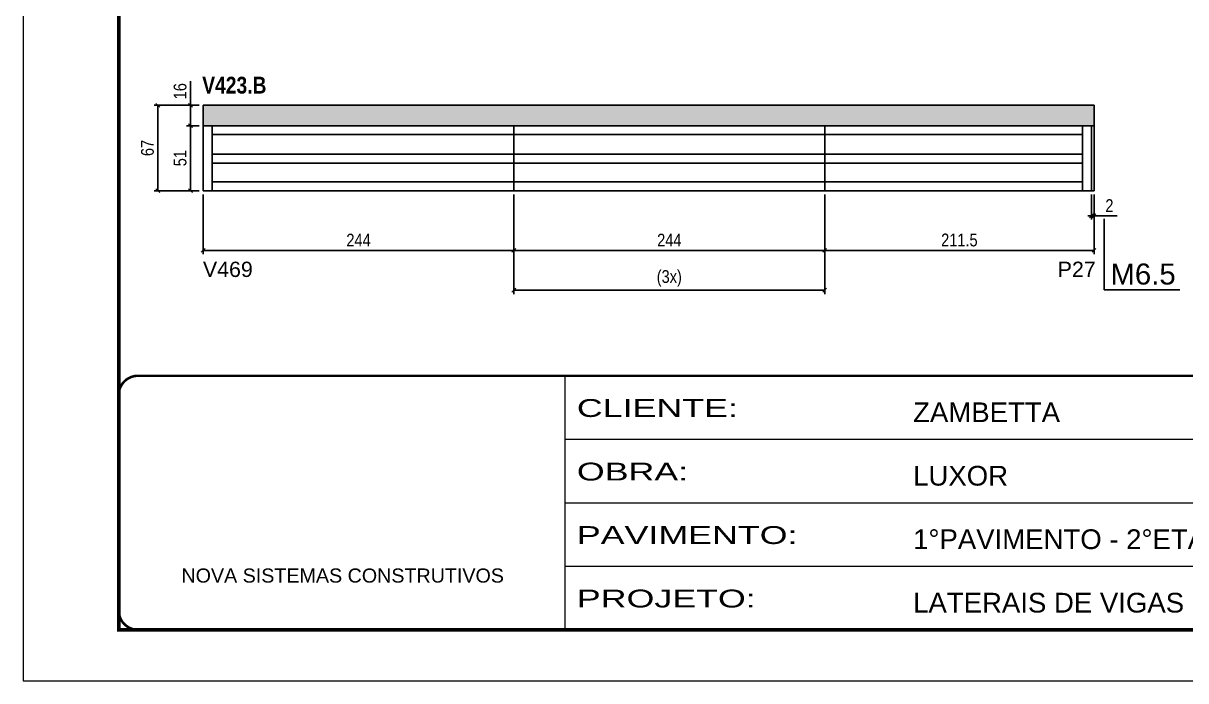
# Model space of a CAD drawing. Extents: x 3309 to 9563, y -2522 to 14608.
# Drawn here: x 6493 to 7406, y 11261 to 11777 of the extents above; entities that cross this region are included whole.
import ezdxf

# ---------------------------------------------------------------- set-up
doc = ezdxf.new("R2010")
doc.units = 0
doc.linetypes.add('CONTINUO', pattern=[0])
doc.linetypes.add('DASHED', pattern=[0.75, 0.5, -0.25])
for name, color, linetype in [('5', 5, 'Continuous'), ('COTA', 241, 'Continuous'), ('NOMENCLATURA', 7, 'Continuous'), ('Painéis', 200, 'Continuous'), ('SARR_2.2x7', 40, 'Continuous')]:
    doc.layers.add(name, color=color, linetype=linetype)
doc.layers.add('Folhas', color=255, linetype='Continuous', lineweight=9)
doc.layers.add('SARRAFO DE PRESSAO', color=251, linetype='DASHED', lineweight=9)
doc.styles.add('ARIAL', font='arial.ttf')
doc.styles.add('COTA TECNICA', font='techl___.ttf', dxfattribs={"height": 10})
doc.styles.get("Standard").update_dxf_attribs({"font": 'arial.ttf'})
doc.styles.add('TECNICA', font='techb___.ttf', dxfattribs={"height": 10})
doc.styles.add('Tecnologia', font='')
doc.styles.get('Tecnologia').set_extended_font_data('Forgotten Futurist')
doc.dimstyles.new('PAINEL', dxfattribs={"dimtxt": 10, "dimasz": 3, "dimexe": 3, "dimexo": 3, "dimgap": 3, "dimtad": 1, "dimdec": 1, "dimzin": 12, "dimdsep": 46, "dimtxsty": 'COTA TECNICA', "dimblk1": 'OBLIQUE', "dimblk2": 'OBLIQUE', "dimsah": 1, "dimcen": 0.9, "dimclrd": 4, "dimclre": 4, "dimclrt": 240, "dimadec": 1, "dimazin": 3, "dimtfac": 1, "dimtdec": 1, "dimtmove": 0, "dimatfit": 3, "dimfxl": 1, "dimtolj": 1, "dimtzin": 12, "dimarcsym": 0})

# ---------------------------------------------------------------- blocks, each defined once
blk = doc.blocks.new('9999999999')
at = {"color": 30, "linetype": 'CONTINUO'}
for p, q in [((98564.56, 34230.21), (98564.56, 34429.45)), ((98564.56, 34379.64), (99583.98, 34379.64)), ((98564.56, 34329.83), (99487.98, 34329.83)), ((98564.56, 34280.02), (99487.98, 34280.02))]:
    blk.add_line(p, q, dxfattribs=at)
at = {"color": 30, "linetype": 'CONTINUO', "const_width": 2}
blk.add_lwpolyline([(99583.98, 34230.21), (99583.98, 34414.45, 0.414214), (99568.98, 34429.45), (98228.98, 34429.45, 0.414214), (98213.98, 34414.45), (98213.98, 34245.21, 0.414214), (98228.98, 34230.21), (99583.98, 34230.21)], format="xyb", dxfattribs=at)
at = {"layer": 'Folhas'}
blk.add_lwpolyline([(98138.98, 34190.21), (99623.98, 34190.21), (99623.98, 35240.21), (98138.98, 35240.21)], close=True, dxfattribs=at)
at = {"layer": 'Folhas', "color": 30, "const_width": 3}
blk.add_lwpolyline([(98213.98, 34230.21), (99583.98, 34230.21), (99583.98, 35200.21), (98213.98, 35200.21)], close=True, dxfattribs=at)
at = {"color": 7, "linetype": 'Continuous', "ltscale": 5, "style": 'ARIAL'}
for s, height, p in [('ZAMBETTA', 15.483, (98837.68, 34393.13)), ('LUXOR', 15.483, (98837.68, 34343.32)), ('1°PAVIMENTO - 2°ETAPA', 15.4829, (98837.68, 34293.51)), ('NOVA SISTEMAS CONSTRUTIVOS', 11.0592, (98263.19, 34267.21)), ('LATERAIS DE VIGAS', 15.4829, (98837.68, 34243.7))]:
    blk.add_text(s, height=height, dxfattribs=at).set_placement(p)
at = {"layer": 'Folhas', "color": 7, "style": 'Tecnologia', "width": 1.5}
for s, p in [('CLIENTE:', (98573.65, 34397.17)), ('OBRA:', (98573.65, 34347.31)), ('PAVIMENTO:', (98573.65, 34297.5)), ('PROJETO:', (98573.65, 34247.69))]:
    blk.add_text(s, height=14, dxfattribs=at).set_placement(p)
blk = doc.blocks.new('_Oblique')
at = {"color": 0, "linetype": 'ByBlock', "lineweight": -2}
blk.add_line((-0.5, -0.5), (0.5, 0.5), dxfattribs=at)
blk = doc.blocks.new('*D254')
at = {"layer": 'COTA', "color": 4, "linetype": 'ByBlock', "lineweight": -2, "transparency": 16777216}
for p, q in [((6634.11, 11642.2), (6634.11, 11595.33)), ((6878.11, 11642.2), (6878.11, 11595.33)), ((6878.11, 11598.33), (6634.11, 11598.33))]:
    blk.add_line(p, q, dxfattribs=at)
at = {"layer": 'Defpoints', "color": 0, "linetype": 'ByBlock', "transparency": 16777216}
for p in [(6634.11, 11645.2), (6878.11, 11645.2), (6634.11, 11598.33)]:
    blk.add_point(p, dxfattribs=at)
at = {"layer": 'COTA', "color": 4, "linetype": 'ByBlock', "lineweight": -2, "transparency": 16777216, "xscale": 3, "yscale": 3, "zscale": 3, "rotation": 180}
blk.add_blockref('_Oblique', (6634.11, 11598.33), dxfattribs=at)
at = {"layer": 'COTA', "color": 4, "linetype": 'ByBlock', "lineweight": -2, "transparency": 16777216, "xscale": 3, "yscale": 3, "zscale": 3}
blk.add_blockref('_Oblique', (6878.11, 11598.33), dxfattribs=at)
at = {"layer": 'COTA', "color": 240, "linetype": 'ByBlock', "transparency": 16777216, "insert": (6756.11, 11606.41), "char_height": 10, "attachment_point": 5, "style": 'COTA TECNICA'}
blk.add_mtext('\\A1;244', dxfattribs=at)
blk = doc.blocks.new('*D255')
at = {"layer": 'COTA', "color": 4, "lineweight": -2, "transparency": 16777216}
for p, q in [((6878.11, 11642.2), (6878.11, 11595.33)), ((7122.11, 11642.2), (7122.11, 11595.33)), ((6878.11, 11598.33), (7122.11, 11598.33))]:
    blk.add_line(p, q, dxfattribs=at)
at = {"layer": 'Defpoints', "color": 0, "transparency": 16777216}
for p in [(6878.11, 11645.2, 0), (7122.11, 11645.2, 0), (7122.11, 11598.33)]:
    blk.add_point(p, dxfattribs=at)
at = {"layer": 'COTA', "color": 4, "lineweight": -2, "transparency": 16777216, "xscale": 3, "yscale": 3, "zscale": 3, "rotation": 180}
blk.add_blockref('_Oblique', (6878.11, 11598.33), dxfattribs=at)
at = {"layer": 'COTA', "color": 4, "lineweight": -2, "transparency": 16777216, "xscale": 3, "yscale": 3, "zscale": 3}
blk.add_blockref('_Oblique', (7122.11, 11598.33), dxfattribs=at)
at = {"layer": 'COTA', "color": 240, "transparency": 16777216, "insert": (7000.11, 11606.41), "char_height": 10, "attachment_point": 5, "style": 'COTA TECNICA'}
blk.add_mtext('\\A1;244', dxfattribs=at)
blk = doc.blocks.new('*D256')
at = {"layer": 'COTA', "color": 4, "lineweight": -2, "transparency": 16777216}
for p, q in [((7122.11, 11642.2), (7122.11, 11595.33)), ((7333.61, 11642.2), (7333.61, 11595.33)), ((7122.11, 11598.33), (7333.61, 11598.33))]:
    blk.add_line(p, q, dxfattribs=at)
at = {"layer": 'Defpoints', "color": 0, "transparency": 16777216}
for p in [(7122.11, 11645.2, 0), (7333.61, 11645.2, 0), (7333.61, 11598.33)]:
    blk.add_point(p, dxfattribs=at)
at = {"layer": 'COTA', "color": 4, "lineweight": -2, "transparency": 16777216, "xscale": 3, "yscale": 3, "zscale": 3, "rotation": 180}
blk.add_blockref('_Oblique', (7122.11, 11598.33), dxfattribs=at)
at = {"layer": 'COTA', "color": 4, "lineweight": -2, "transparency": 16777216, "xscale": 3, "yscale": 3, "zscale": 3}
blk.add_blockref('_Oblique', (7333.61, 11598.33), dxfattribs=at)
at = {"layer": 'COTA', "color": 240, "transparency": 16777216, "insert": (7227.86, 11606.44), "char_height": 10, "attachment_point": 5, "style": 'COTA TECNICA'}
blk.add_mtext('\\A1;211.5', dxfattribs=at)
blk = doc.blocks.new('*D257')
at = {"layer": 'COTA', "color": 4, "lineweight": -2, "transparency": 16777216}
for p, q in [((6631.11, 11696.2), (6621.15, 11696.2)), ((6624.15, 11645.2), (6624.15, 11696.2)), ((6631.11, 11645.2), (6621.15, 11645.2))]:
    blk.add_line(p, q, dxfattribs=at)
at = {"layer": 'Defpoints', "color": 0, "transparency": 16777216}
for p in [(6624.15, 11696.2), (6634.11, 11696.2), (6634.11, 11645.2)]:
    blk.add_point(p, dxfattribs=at)
at = {"layer": 'COTA', "color": 4, "lineweight": -2, "transparency": 16777216, "xscale": 3, "yscale": 3, "zscale": 3}
for p, rotation in [((6624.15, 11696.2), 90), ((6624.15, 11645.2), 270)]:
    blk.add_blockref('_Oblique', p, dxfattribs=dict(at, rotation=rotation))
at = {"layer": 'COTA', "color": 240, "transparency": 16777216, "insert": (6616.04, 11670.7), "char_height": 10, "attachment_point": 5, "rotation": 90, "style": 'COTA TECNICA'}
blk.add_mtext('\\A1;51', dxfattribs=at)
blk = doc.blocks.new('*D258')
at = {"layer": 'COTA', "color": 4, "lineweight": -2, "transparency": 16777216}
for p, q in [((6624.15, 11712.2), (6624.15, 11731.21)), ((6631.11, 11712.2), (6621.15, 11712.2)), ((6624.15, 11696.2), (6624.15, 11712.2)), ((6631.11, 11696.2), (6621.15, 11696.2))]:
    blk.add_line(p, q, dxfattribs=at)
at = {"layer": 'Defpoints', "color": 0, "transparency": 16777216}
for p in [(6624.15, 11712.2), (6634.11, 11712.2), (6634.11, 11696.2)]:
    blk.add_point(p, dxfattribs=at)
at = {"layer": 'COTA', "color": 4, "lineweight": -2, "transparency": 16777216, "xscale": 3, "yscale": 3, "zscale": 3}
for p, rotation in [((6624.15, 11712.2), 90), ((6624.15, 11696.2), 270)]:
    blk.add_blockref('_Oblique', p, dxfattribs=dict(at, rotation=rotation))
at = {"layer": 'COTA', "color": 240, "transparency": 16777216, "insert": (6616.05, 11723.21), "char_height": 10, "attachment_point": 5, "rotation": 90, "style": 'COTA TECNICA'}
blk.add_mtext('\\A1;16', dxfattribs=at)
blk = doc.blocks.new('*D259')
at = {"layer": 'COTA', "color": 4, "lineweight": -2, "transparency": 16777216}
for p, q in [((6631.11, 11712.2), (6595.53, 11712.2)), ((6598.53, 11645.2), (6598.53, 11712.2)), ((6631.11, 11645.2), (6595.53, 11645.2))]:
    blk.add_line(p, q, dxfattribs=at)
at = {"layer": 'Defpoints', "color": 0, "transparency": 16777216}
for p in [(6598.53, 11712.2), (6634.11, 11712.2), (6634.11, 11645.2)]:
    blk.add_point(p, dxfattribs=at)
at = {"layer": 'COTA', "color": 4, "lineweight": -2, "transparency": 16777216, "xscale": 3, "yscale": 3, "zscale": 3}
for p, rotation in [((6598.53, 11712.2), 90), ((6598.53, 11645.2), 270)]:
    blk.add_blockref('_Oblique', p, dxfattribs=dict(at, rotation=rotation))
at = {"layer": 'COTA', "color": 240, "transparency": 16777216, "insert": (6590.42, 11678.7), "char_height": 10, "attachment_point": 5, "rotation": 90, "style": 'COTA TECNICA'}
blk.add_mtext('\\A1;67', dxfattribs=at)
blk = doc.blocks.new('*D260')
at = {"layer": 'COTA', "color": 4, "lineweight": -2, "transparency": 16777216}
for p, q in [((6878.11, 11642.2), (6878.11, 11564.1)), ((7122.11, 11642.2), (7122.11, 11564.1)), ((6878.11, 11567.1), (7122.11, 11567.1))]:
    blk.add_line(p, q, dxfattribs=at)
at = {"layer": 'Defpoints', "color": 0, "transparency": 16777216}
for p in [(6878.11, 11645.2), (7122.11, 11645.2), (7122.11, 11567.1)]:
    blk.add_point(p, dxfattribs=at)
at = {"layer": 'COTA', "color": 4, "lineweight": -2, "transparency": 16777216, "xscale": 3, "yscale": 3, "zscale": 3, "rotation": 180}
blk.add_blockref('_Oblique', (6878.11, 11567.1), dxfattribs=at)
at = {"layer": 'COTA', "color": 4, "lineweight": -2, "transparency": 16777216, "xscale": 3, "yscale": 3, "zscale": 3}
blk.add_blockref('_Oblique', (7122.11, 11567.1), dxfattribs=at)
at = {"layer": 'COTA', "color": 240, "transparency": 16777216, "insert": (7000.11, 11576.32), "char_height": 10, "attachment_point": 5, "style": 'COTA TECNICA'}
blk.add_mtext('\\A1;(3x)', dxfattribs=at)
blk = doc.blocks.new('*D261')
at = {"layer": 'COTA', "color": 4, "lineweight": -2, "transparency": 16777216}
for p, q in [((7331.61, 11642.2), (7331.61, 11622.5)), ((7333.61, 11642.2), (7333.61, 11622.5)), ((7331.61, 11625.5), (7328.61, 11625.5)), ((7331.61, 11625.5), (7333.61, 11625.5)), ((7333.61, 11625.5), (7351.72, 11625.5))]:
    blk.add_line(p, q, dxfattribs=at)
at = {"layer": 'Defpoints', "color": 0, "transparency": 16777216}
for p in [(7331.61, 11645.2), (7333.61, 11645.2), (7333.61, 11625.5)]:
    blk.add_point(p, dxfattribs=at)
at = {"layer": 'COTA', "color": 4, "lineweight": -2, "transparency": 16777216, "xscale": 3, "yscale": 3, "zscale": 3}
blk.add_blockref('_Oblique', (7331.61, 11625.5), dxfattribs=at)
at = {"layer": 'COTA', "color": 4, "lineweight": -2, "transparency": 16777216, "xscale": 3, "yscale": 3, "zscale": 3, "rotation": 180}
blk.add_blockref('_Oblique', (7333.61, 11625.5), dxfattribs=at)
at = {"layer": 'COTA', "color": 240, "transparency": 16777216, "insert": (7345.66, 11633.5), "char_height": 10, "attachment_point": 5, "style": 'COTA TECNICA'}
blk.add_mtext('\\A1;2', dxfattribs=at)

msp = doc.modelspace()

# ---------------------------------------------------------------- hatches: boundary and pattern name
at = {"layer": 'COTA'}
h = msp.add_hatch(dxfattribs=at)
h.set_pattern_fill('AR-CONC', color=256, scale=0.03)
h.set_pattern_definition([(50, (2891.9977, 2159.883), (5.46554, -0.4781726), [0.5715, -6.2865]), (355, (2891.9977, 2159.883), (-1.0573026, 5.7317054), [0.4572, -5.0292175]), (100.451445, (2892.453, 2159.8434), (4.4082374, 5.2535326), [0.4857003, -5.3427073]), (46.1842, (2891.998, 2161.407), (8.1323712, -1.26127), [0.85725, -9.42975]), (96.63556, (2892.6754, 2161.302), (7.122124, 7.422784), [0.728551, -8.014068]), (351.18415, (2891.998, 2161.407), (7.122124, 7.422784), [0.685799, -7.543792]), (21, (2892.7597, 2161.026), (4.5484317, -3.067956), [0.5715, -6.2865]), (326, (2892.7597, 2161.026), (1.854061, 5.525639), [0.4572, -5.0292]), (71.451445, (2893.139, 2160.7705), (6.4024926, 2.457683), [0.4857003, -5.342698]), (37.5, (2891.9977, 2159.8832), (0.0926581, 2.53665117), [0, -4.96824, 0, -5.1054, 0, -5.04825]), (7.5, (2891.9977, 2159.8832), (2.0045899, 3.00541724), [0, -2.91084, 0, -4.85394, 0, -1.92405]), (327.5, (2890.2984, 2159.8832), (4.06771786, -0.17186232), [0, -1.905, 0, -5.9436, 0, -7.8867]), (317.5, (2889.5364, 2159.8832), (4.4438754, 0.7627947), [0, -2.4765, 0, -3.94716, 0, -5.6007])])
h.paths.add_polyline_path([(7333.61, 11696.2), (7333.61, 11712.2), (6634.11, 11712.2), (6634.11, 11696.2)])

# ---------------------------------------------------------------- linework, layer by layer
for p, q in [((6634.11, 11696.2), (6634.11, 11712.2)), ((6634.11, 11712.2), (7333.61, 11712.2)), ((7333.61, 11696.2), (7333.61, 11712.2))]:
    msp.add_line(p, q, dxfattribs=at)
at = {"layer": 'NOMENCLATURA', "linetype": 'Continuous'}
for p, q in [((7341.52, 11567.35), (7341.52, 11622.98)), ((7401.06, 11567.35), (7341.52, 11567.35))]:
    msp.add_line(p, q, dxfattribs=at)
at = {"layer": 'Painéis', "linetype": 'ByBlock'}
for p, q in [((7333.61, 11696.2), (6634.11, 11696.2)), ((6634.11, 11645.2), (6634.11, 11696.2)), ((6878.11, 11645.2), (6878.11, 11696.2)), ((7122.11, 11645.2), (7122.11, 11696.2)), ((7331.61, 11645.2), (7331.61, 11696.2)), ((7333.61, 11645.2), (7333.61, 11696.2)), ((7333.61, 11645.2), (6634.11, 11645.2))]:
    msp.add_line(p, q, dxfattribs=at)
at = {"layer": 'SARR_2.2x7', "linetype": 'Continuous'}
for p, q in [((6641.11, 11696.2), (6641.11, 11645.2)), ((7324.61, 11696.2), (7324.61, 11645.2)), ((6641.11, 11689.2), (6878.11, 11689.2)), ((7122.11, 11689.2), (6878.11, 11689.2)), ((7324.61, 11689.2), (7122.11, 11689.2)), ((6641.11, 11673.88), (6878.11, 11673.88)), ((6641.11, 11666.88), (6878.11, 11666.88)), ((7122.11, 11673.88), (6878.11, 11673.88)), ((7122.11, 11666.88), (6878.11, 11666.88)), ((7324.61, 11673.88), (7122.11, 11673.88)), ((7324.61, 11666.88), (7122.11, 11666.88)), ((6641.11, 11652.2), (6878.11, 11652.2)), ((7122.11, 11652.2), (6878.11, 11652.2)), ((7324.61, 11652.2), (7122.11, 11652.2))]:
    msp.add_line(p, q, dxfattribs=at)

# ---------------------------------------------------------------- block references
at = {"layer": 'SARRAFO DE PRESSAO', "color": 6, "linetype": 'ByBlock'}
msp.add_blockref('9999999999', (-91646.11, -22929.5), dxfattribs=at)

# ---------------------------------------------------------------- texts
at = {"layer": '5', "linetype": 'Continuous'}
for s, p in [('V469', (6633.94, 11577.49, 0)), ('P27', (7305.08, 11577.49, 0))]:
    msp.add_text(s, height=12, rotation=359.99996, dxfattribs=at).set_placement(p)
at = {"layer": 'NOMENCLATURA', "style": 'TECNICA'}
msp.add_text('V423.B', height=13.2, dxfattribs=at).set_placement((6633.39, 11721.39))
at = {"layer": 'NOMENCLATURA', "linetype": 'Continuous'}
msp.add_text('M6.5', height=16.5, dxfattribs=at).set_placement((7346.47, 11571.55))

# ---------------------------------------------------------------- dimensions: what is measured, and where the dimension line sits
at = {"layer": 'COTA'}
for base, p1, p2, picture, middle in [((6624.15, 11712.2), (6634.11, 11696.2), (6634.11, 11712.2), '*D258', (6616.05, 11723.21)), ((6598.53, 11712.2), (6634.11, 11645.2), (6634.11, 11712.2), '*D259', (6590.42, 11678.7)), ((6624.15, 11696.2), (6634.11, 11645.2), (6634.11, 11696.2), '*D257', (6616.04, 11670.7))]:
    dim = msp.add_linear_dim(base=base, p1=p1, p2=p2, angle=90, dimstyle='PAINEL', dxfattribs=at)
    dim.commit()
    dim.dimension.update_dxf_attribs({"geometry": picture, "text_midpoint": middle})
at = {"layer": 'COTA', "linetype": 'ByBlock'}
dim = msp.add_linear_dim(base=(6634.11, 11598.33), p1=(6878.11, 11645.2), p2=(6634.11, 11645.2), angle=180, dimstyle='PAINEL', override={"dimtmove": 1}, dxfattribs=at)
dim.commit()
dim.dimension.update_dxf_attribs({"geometry": '*D254', "text_midpoint": (6756.11, 11606.41)})
at = {"layer": 'COTA'}
for base, p1, p2, picture, middle in [((7122.11, 11598.33, 0), (6878.11, 11645.2), (7122.11, 11645.2), '*D255', (7000.11, 11606.41, 0)), ((7333.61, 11598.33, 0), (7122.11, 11645.2), (7333.61, 11645.2), '*D256', (7227.86, 11606.44, 0)), ((7333.61, 11625.5), (7331.61, 11645.2), (7333.61, 11645.2), '*D261', (7345.66, 11633.5))]:
    dim = msp.add_linear_dim(base=base, p1=p1, p2=p2, dimstyle='PAINEL', dxfattribs=at)
    dim.commit()
    dim.dimension.update_dxf_attribs({"geometry": picture, "text_midpoint": middle})
dim = msp.add_linear_dim(base=(7122.11, 11567.1), p1=(6878.11, 11645.2), p2=(7122.11, 11645.2), text='(3x)', dimstyle='PAINEL', dxfattribs=at)
dim.commit()
dim.dimension.update_dxf_attribs({"geometry": '*D260', "text_midpoint": (7000.11, 11576.32)})

doc.saveas('drawing.dxf')
